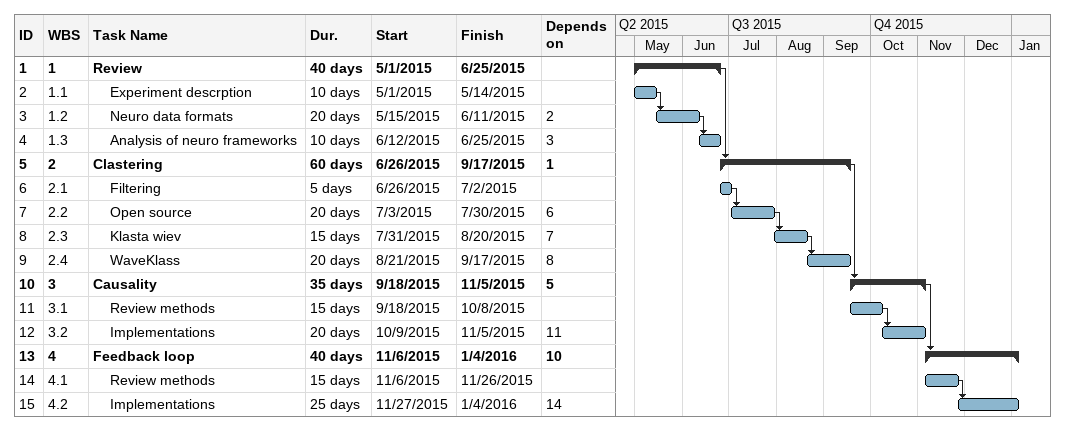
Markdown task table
| ID | WBS | Task | Duration | Start | Finish | Predecessors |
|---|---|---|---|---|---|---|
| 1 | 1 | **Review** | 40d | 2015-05-01 | 2015-06-25 |  |
| 2 | 1.1 | Experiment descrption | 10d | 2015-05-01 | 2015-05-14 |  |
| 3 | 1.2 | Neuro data formats | 20d | 2015-05-15 | 2015-06-11 | 2 |
| 4 | 1.3 | Analysis of neuro frameworks | 10d | 2015-06-12 | 2015-06-25 | 3 |
| 5 | 2 | **Clastering** | 60d | 2015-06-26 | 2015-09-17 | 1 |
| 6 | 2.1 | Filtering | 5d | 2015-06-26 | 2015-07-02 |  |
| 7 | 2.2 | Open source | 20d | 2015-07-03 | 2015-07-30 | 6 |
| 8 | 2.3 | Klasta wiev | 15d | 2015-07-31 | 2015-08-20 | 7 |
| 9 | 2.4 | WaveKlass | 20d | 2015-08-21 | 2015-09-17 | 8 |
| 10 | 3 | **Causality** | 35d | 2015-09-18 | 2015-11-05 | 5 |
| 11 | 3.1 | Review methods | 15d | 2015-09-18 | 2015-10-08 |  |
| 12 | 3.2 | Implementations | 20d | 2015-10-09 | 2015-11-05 | 11 |
| 13 | 4 | **Feedback loop** | 40d | 2015-11-06 | 2016-01-04 | 10 |
| 14 | 4.1 | Review methods | 15d | 2015-11-06 | 2015-11-26 |  |
| 15 | 4.2 | Implementations | 25d | 2015-11-27 | 2016-01-04 | 14 |
